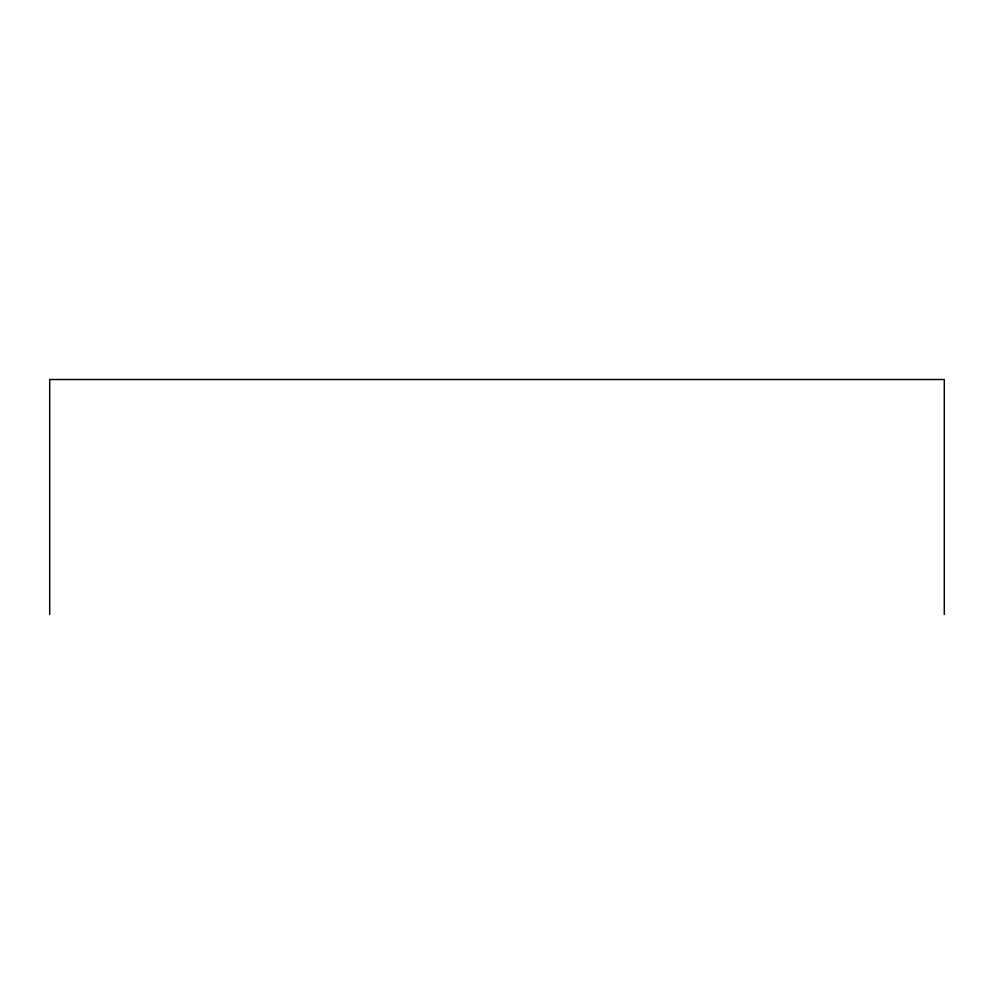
<?xml version="1.0" encoding="UTF-8"?>
<svg xmlns="http://www.w3.org/2000/svg" width="994" height="994" viewBox="0 0 994 994"><rect width="100%" height="100%" fill="white"/><g stroke="black" fill="none" stroke-linecap="round" stroke-linejoin="round"><path stroke-width="1.49" d="M944.3 614.491L944.3 379.509L49.7 379.509L49.7 614.491"/></g></svg>
